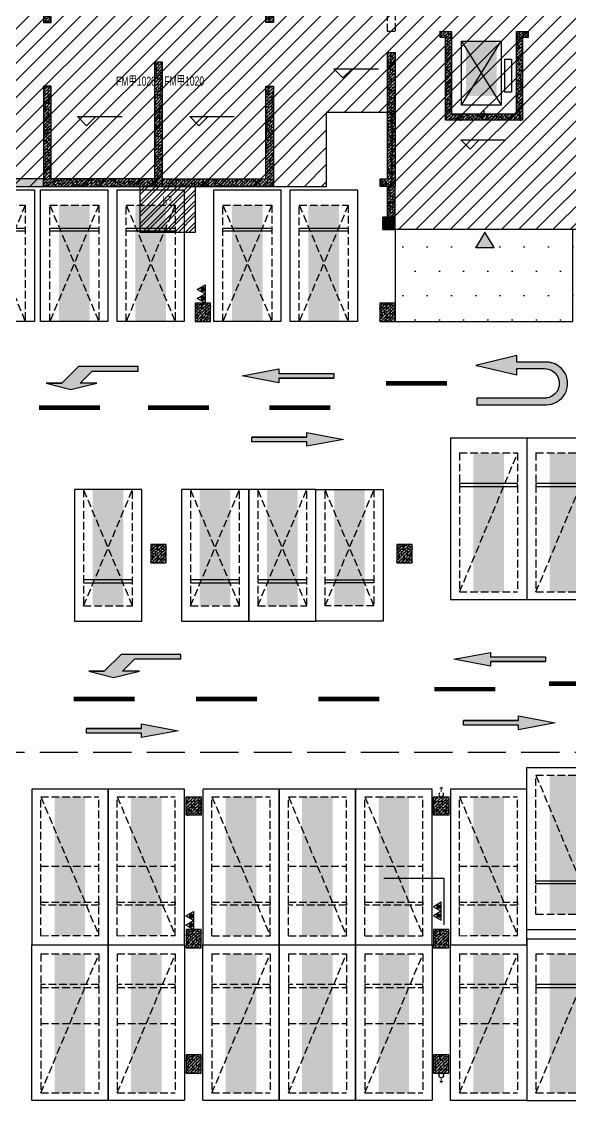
# Model space of a CAD drawing. Extents: x -1338203 to 1886333, y -783476 to 1038610.
# Drawn here: x 742782 to 760728, y 253879 to 289447 of the extents above; entities that cross this region are included whole.
import ezdxf
from ezdxf.enums import TextEntityAlignment as Align

# ---------------------------------------------------------------- set-up
doc = ezdxf.new("R2010")
doc.units = 0
doc.header["$LTSCALE"] = 1000
doc.header["$MEASUREMENT"] = 0
for name, pattern in [('$2$DASH', [0.35, 0.25, -0.1]), ('A-001-平面B2$0$__DASH', [0.35, 0.25, -0.1]), ('A-04-平面B1$0$DASH', [0.35, 0.25, -0.1]), ('DASH', [0.35, 0.25, -0.1])]:
    doc.linetypes.add(name, pattern=pattern)
for name, color, linetype in [('$0$DIM_SYMB', 3, 'Continuous'), ('0A-P-PKNG-LINE', 9, 'Continuous'), ('0P-EQUIP-CW', 7, 'Continuous'), ('0P-PIPE-RW', 122, 'Continuous'), ('1-给排水', 4, 'Continuous'), ('A-001-平面参照B1$0$0A-ELEV-PATT', 8, 'Continuous'), ('A-001-平面参照B1$0$AUDIT_D_220531184525-2', 40, 'Continuous'), ('A-001-车位参照B1$0$A-001-车位参照B1$0$0A-P-PKNG-CAR(A)', 43, 'Continuous'), ('A-001-车位参照B1$0$A-001-车位参照B1$0$0A-P-PKNG-CAR(B)', 21, 'Continuous'), ('A-04-平面B1$0$0A-A-SYMB-DOOR', 135, 'Continuous'), ('A-04-平面B1$0$0A-A-SYMB-ELEV', 150, 'Continuous'), ('A-04-平面B1$0$0A-B-D&W', 135, 'Continuous'), ('A-04-平面B1$0$0A-S-WALL', 255, 'Continuous'), ('A-125-交通核B1（A0410）$0$0A-E-EVTR', 2, 'Continuous'), ('A-125-交通核B1（A0410）$0$0A-O-HOLE', 52, 'Continuous'), ('A-FIRE', 7, 'Continuous'), ('p-a-core', 1, 'Continuous'), ('p-a-mini', 150, 'Continuous'), ('p-a-regular', 5, 'Continuous'), ('p-a-short', 190, 'Continuous'), ('S-04-墙柱B1_1$0$0S-CC-LINE', 52, 'Continuous'), ('S-04-墙柱B1_1$0$0S-CW-HATCH', 251, 'Continuous'), ('S-04-墙柱B1_1$0$0S-CW-HATCH-UP', 251, 'Continuous'), ('S-04-墙柱B1_1$0$0S-CW-LINE', 72, 'Continuous'), ('S001地下一墙柱$0$S001地下一墙柱$0$0S-CC-LINE', 52, 'Continuous'), ('S001地下一墙柱$0$S001地下一墙柱$0$0S-CW-HATCH', 251, 'Continuous'), ('S001地下一墙柱$0$S001地下一墙柱$0$0S-CW-HATCH-UP', 251, 'Continuous'), ('中心线', 42, 'Continuous'), ('停车位', 252, 'DASH'), ('地面指向箭头', 7, 'Continuous'), ('负一层消火栓$0$0P-DIM-FH', 3, 'Continuous'), ('负一层消火栓$0$0P-EQUIP-FH', 7, 'Continuous')]:
    doc.layers.add(name, color=color, linetype=linetype)
for name, color, linetype, plot in [('A-04-平面B1$0$AAD-A-MARK', 6, 'Continuous', False), ('A-125-交通核B1（A0410）$0$AAD-A-MARK', 6, 'Continuous', False), ('A0410-125-交通核文字编号B1_镜像Y轴$0$AAD-A-MARK', 6, 'Continuous', False), ('AAD-A-PROOF', 30, 'Continuous', False)]:
    doc.layers.add(name, color=color, linetype=linetype, plot=plot)
doc.styles.add('A-04-平面B1$0$AAD-TXT', font='aad-txt.shx', dxfattribs={"width": 0.7, "bigfont": 'aad-hztxt.shx'})
doc.styles.add('探索者', font='TSSDENG', dxfattribs={"width": 0.7, "bigfont": 'TSSDCHN'})
pattern_1 = [(45, (0, 0), (-53.033, 53.033), []), (50, (0, 0), (215.178, -18.8256), [22.5, -247.5]), (355, (0, 0), (-41.6254, 225.6576), [18, -198]), (100.4514, (17.93, -1.57), (173.5528, 206.8319), [19.122, -210.3426]), (46.1842, (0, 60), (320.1723, -49.6557), [33.75, -371.25]), (96.6356, (26.68, 55.86), (280.399, 292.2354), [28.683, -315.514]), (351.1842, (0, 60), (280.3986, 292.2356), [27, -297]), (21, (30, 45), (179.0721, -120.7857), [22.5, -247.5]), (326, (30, 45), (72.9946, 217.545), [18, -198]), (71.4514, (44.92, 34.93), (252.0668, 96.7591), [19.122, -210.3426]), (37.5, (0, 0), (3.64796, 99.86816), [0, -195.6, 0, -201, 0, -198.75]), (7.5, (0, 0), (78.92086, 118.3235), [0, -114.6, 0, -191.1, 0, -75.75]), (327.5, (-66.9, 0), (160.14673, -6.76646), [0, -75, 0, -234, 0, -310.5]), (317.5, (-96.9, 0), (174.95585, 30.0315), [0, -97.5, 0, -155.4, 0, -220.5])]
pattern_2 = [(45, (0, 0), (-168.38, 168.38), []), (45, (112.25, 0), (-168.38, 168.38), [])]

# ---------------------------------------------------------------- blocks, each defined once
blk = doc.blocks.new('A-001-平面参照B1')
at = {"layer": 'A-001-平面参照B1$0$0A-ELEV-PATT'}
h = blk.add_hatch(dxfattribs=at)
h.set_pattern_fill('DOTS', color=256, scale=500)
h.set_pattern_definition([(0, (-766365.4, -306889.1), (396.875, 793.75), [0, -793.75])])
h.paths.add_polyline_path([(-11369, -24240), (-11369, -27250), (-5549, -27250), (-5549, -24240)])
at = {"layer": 'A-001-平面参照B1$0$AUDIT_D_220531184525-2', "ltscale": 0.002}
blk.add_lwpolyline([(-11369, -24240), (-11369, -27250), (-5549, -27250), (-5549, -24240)], close=True, dxfattribs=at)
blk = doc.blocks.new('S-04-墙柱B1_1')
at = {"layer": 'S-04-墙柱B1_1$0$0S-CW-HATCH'}
h = blk.add_hatch(color=256, dxfattribs=at)
h.dxf.hatch_style = 1
h.paths.add_polyline_path([(6890, 3080), (7140, 3080), (7140, 3510), (8500, 3510), (8500, 3710), (6890, 3710)])
h = blk.add_hatch(color=256, dxfattribs=at)
h.dxf.hatch_style = 1
h.paths.add_polyline_path([(14410, 3080), (14160, 3080), (14160, 3510), (12800, 3510), (12800, 3710), (14410, 3710)])
h = blk.add_hatch(color=256, dxfattribs=at)
h.dxf.hatch_style = 1
h.paths.add_polyline_path([(22360, 2790), (22740, 2790), (22740, 2590), (22560, 2590), (22560, -110), (20040, -110), (20040, 2590), (19860, 2590), (19860, 2790), (20240, 2790), (20240, 90), (22360, 90)])
h = blk.add_hatch(color=256, dxfattribs=at)
h.dxf.hatch_style = 1
h.paths.add_polyline_path([(2910, -2290), (6890, -2290), (6890, -2040), (3160, -2040), (3160, 2100), (2910, 2100)])
h = blk.add_hatch(color=256, dxfattribs=at)
h.dxf.hatch_style = 1
h.paths.add_polyline_path([(10775, -2290), (10525, -2290), (10525, 1790), (10775, 1790)])
h = blk.add_hatch(color=256, dxfattribs=at)
h.dxf.hatch_style = 1
h.paths.add_polyline_path([(18390, -2290), (17900, -2290), (17900, -2040), (18140, -2040), (18140, 2100), (18390, 2100)])
h = blk.add_hatch(color=256, dxfattribs=at)
h.dxf.hatch_style = 1
h.paths.add_polyline_path([(6890, -2290), (10525, -2290), (10525, -2040), (7140, -2040), (7140, 1000), (6890, 1000)])
h = blk.add_hatch(color=256, dxfattribs=at)
h.dxf.hatch_style = 1
h.paths.add_polyline_path([(14410, -2290), (10775, -2290), (10775, -2040), (14160, -2040), (14160, 1000), (14410, 1000)])
h = blk.add_hatch(color=256, dxfattribs=at)
h.dxf.hatch_style = 1
h.paths.add_polyline_path([(18390, -2290), (18140, -2290), (18140, -3290), (18390, -3290)])
h = blk.add_hatch(color=256, dxfattribs=at)
h.dxf.hatch_style = 1
h.paths.add_polyline_path([(18390, -3290), (17990, -3290), (17990, -3690), (18390, -3690)])
at = {"layer": 'S-04-墙柱B1_1$0$0S-CW-HATCH-UP'}
h = blk.add_hatch(dxfattribs=at)
h.set_pattern_fill('钢筋混凝土', color=256, scale=30)
h.set_pattern_definition(pattern_1)
h.paths.add_polyline_path([(6890, 3080), (7140, 3080), (7140, 3510), (8500, 3510), (8500, 3710), (6890, 3710)])
h = blk.add_hatch(dxfattribs=at)
h.set_pattern_fill('钢筋混凝土', color=256, scale=30)
h.set_pattern_definition(pattern_1)
h.paths.add_polyline_path([(14410, 3080), (14160, 3080), (14160, 3510), (12800, 3510), (12800, 3710), (14410, 3710)])
h = blk.add_hatch(dxfattribs=at)
h.set_pattern_fill('钢筋混凝土', color=256, scale=30)
h.set_pattern_definition(pattern_1)
h.paths.add_polyline_path([(22360, 2790), (22740, 2790), (22740, 2590), (22560, 2590), (22560, -110), (20040, -110), (20040, 2590), (19860, 2590), (19860, 2790), (20240, 2790), (20240, 90), (22360, 90)])
h = blk.add_hatch(dxfattribs=at)
h.set_pattern_fill('钢筋混凝土', color=256, scale=30)
h.set_pattern_definition(pattern_1)
h.paths.add_polyline_path([(2910, -2290), (6890, -2290), (6890, -2040), (3160, -2040), (3160, 2100), (2910, 2100)])
h = blk.add_hatch(dxfattribs=at)
h.set_pattern_fill('钢筋混凝土', color=256, scale=30)
h.set_pattern_definition(pattern_1)
h.paths.add_polyline_path([(10775, -2290), (10525, -2290), (10525, 1790), (10775, 1790)])
h = blk.add_hatch(dxfattribs=at)
h.set_pattern_fill('钢筋混凝土', color=256, scale=30)
h.set_pattern_definition(pattern_1)
h.paths.add_polyline_path([(18390, -2290), (17900, -2290), (17900, -2040), (18140, -2040), (18140, 2100), (18390, 2100)])
h = blk.add_hatch(dxfattribs=at)
h.set_pattern_fill('钢筋混凝土', color=256, scale=30)
h.set_pattern_definition(pattern_1)
h.paths.add_polyline_path([(6890, -2290), (10525, -2290), (10525, -2040), (7140, -2040), (7140, 1000), (6890, 1000)])
h = blk.add_hatch(dxfattribs=at)
h.set_pattern_fill('钢筋混凝土', color=256, scale=30)
h.set_pattern_definition(pattern_1)
h.paths.add_polyline_path([(14410, -2290), (10775, -2290), (10775, -2040), (14160, -2040), (14160, 1000), (14410, 1000)])
h = blk.add_hatch(dxfattribs=at)
h.set_pattern_fill('钢筋混凝土', color=256, scale=30)
h.set_pattern_definition(pattern_1)
h.paths.add_polyline_path([(18390, -2290), (18140, -2290), (18140, -3290), (18390, -3290)])
h = blk.add_hatch(dxfattribs=at)
h.set_pattern_fill('钢筋混凝土', color=256, scale=30)
h.set_pattern_definition(pattern_1)
h.paths.add_polyline_path([(18390, -3290), (17990, -3290), (17990, -3690), (18390, -3690)])
at = {"layer": 'S-04-墙柱B1_1$0$0S-CC-LINE'}
blk.add_lwpolyline([(18390, -3290), (17990, -3290), (17990, -3690), (18390, -3690)], close=True, dxfattribs=at)
at = {"layer": 'S-04-墙柱B1_1$0$0S-CW-LINE'}
for points in [[(6890, 3080), (7140, 3080), (7140, 3510), (8500, 3510), (8500, 3710), (6890, 3710)], [(14410, 3080), (14160, 3080), (14160, 3510), (12800, 3510), (12800, 3710), (14410, 3710)], [(22360, 2790), (22740, 2790), (22740, 2590), (22560, 2590), (22560, -110), (20040, -110), (20040, 2590), (19860, 2590), (19860, 2790), (20240, 2790), (20240, 90), (22360, 90)], [(2910, -2290), (6890, -2290), (6890, -2040), (3160, -2040), (3160, 2100), (2910, 2100)], [(10775, -2290), (10525, -2290), (10525, 1790), (10775, 1790)], [(18390, -2290), (17900, -2290), (17900, -2040), (18140, -2040), (18140, 2100), (18390, 2100)], [(6890, -2290), (10525, -2290), (10525, -2040), (7140, -2040), (7140, 1000), (6890, 1000)], [(14410, -2290), (10775, -2290), (10775, -2040), (14160, -2040), (14160, 1000), (14410, 1000)], [(18390, -2290), (18140, -2290), (18140, -3290), (18390, -3290)]]:
    blk.add_lwpolyline(points, close=True, dxfattribs=at)
blk = doc.blocks.new('S001地下一墙柱')
at = {"layer": 'S001地下一墙柱$0$S001地下一墙柱$0$0S-CW-HATCH'}
h = blk.add_hatch(color=256, dxfattribs=at)
h.dxf.hatch_style = 1
h.paths.add_polyline_path([(-17406, -26650), (-17906, -26650), (-17906, -27250), (-17406, -27250)])
h = blk.add_hatch(color=256, dxfattribs=at)
h.dxf.hatch_style = 1
h.paths.add_polyline_path([(-17406, -26650), (-17906, -26650), (-17906, -27250), (-17406, -27250)])
h = blk.add_hatch(color=256, dxfattribs=at)
h.dxf.hatch_style = 1
h.paths.add_polyline_path([(-11369, -26650), (-11869, -26650), (-11869, -27250), (-11369, -27250)])
h = blk.add_hatch(color=256, dxfattribs=at)
h.dxf.hatch_style = 1
h.paths.add_polyline_path([(-11369, -26650), (-11869, -26650), (-11869, -27250), (-11369, -27250)])
h = blk.add_hatch(color=256, dxfattribs=at)
h.dxf.hatch_style = 1
h.paths.add_polyline_path([(-18859, -34550), (-19359, -34550), (-19359, -35150), (-18859, -35150)])
h = blk.add_hatch(color=256, dxfattribs=at)
h.dxf.hatch_style = 1
h.paths.add_polyline_path([(-18859, -34550), (-19359, -34550), (-19359, -35150), (-18859, -35150)])
h = blk.add_hatch(color=256, dxfattribs=at)
h.dxf.hatch_style = 1
h.paths.add_polyline_path([(-10809, -34550), (-11309, -34550), (-11309, -35150), (-10809, -35150)])
h = blk.add_hatch(color=256, dxfattribs=at)
h.dxf.hatch_style = 1
h.paths.add_polyline_path([(-10809, -34550), (-11309, -34550), (-11309, -35150), (-10809, -35150)])
h = blk.add_hatch(color=256, dxfattribs=at)
h.dxf.hatch_style = 1
h.paths.add_polyline_path([(-17709, -43411), (-18209, -43411), (-18209, -42811), (-17709, -42811)])
h = blk.add_hatch(color=256, dxfattribs=at)
h.dxf.hatch_style = 1
h.paths.add_polyline_path([(-9609, -43410), (-10109, -43410), (-10109, -42810), (-9609, -42810)])
h = blk.add_hatch(color=256, dxfattribs=at)
h.dxf.hatch_style = 1
h.paths.add_polyline_path([(-17709, -47159), (-18209, -47159), (-18209, -47759), (-17709, -47759)])
h = blk.add_hatch(color=256, dxfattribs=at)
h.dxf.hatch_style = 1
h.paths.add_polyline_path([(-9609, -47160), (-10109, -47160), (-10109, -47760), (-9609, -47760)])
h = blk.add_hatch(color=256, dxfattribs=at)
h.dxf.hatch_style = 1
h.paths.add_polyline_path([(-17709, -51260), (-18209, -51260), (-18209, -51860), (-17709, -51860)])
h = blk.add_hatch(color=256, dxfattribs=at)
h.dxf.hatch_style = 1
h.paths.add_polyline_path([(-9609, -51260), (-10109, -51260), (-10109, -51860), (-9609, -51860)])
at = {"layer": 'S001地下一墙柱$0$S001地下一墙柱$0$0S-CW-HATCH-UP'}
h = blk.add_hatch(dxfattribs=at)
h.set_pattern_fill('钢筋混凝土', color=256, scale=30)
h.set_pattern_definition([(45, (14904.25, -17698.27), (-53.03301, 53.03301), []), (50, (14904.25, -17698.27), (215.1781, -18.8256), [22.5, -247.5]), (355, (14904.25, -17698.27), (-41.6254, 225.6576), [18, -198]), (100.4514, (14922.18, -17699.84), (173.5528, 206.8319), [19.122, -210.3426]), (46.1842, (14904.25, -17638.27), (320.1723, -49.6557), [33.75, -371.25]), (96.6356, (14930.93, -17642.4), (280.3988, 292.2354), [28.683, -315.514]), (351.1842, (14904.25, -17638.27), (280.3986, 292.2356), [27, -297]), (21, (14934.25, -17653.27), (179.0721, -120.7857), [22.5, -247.5]), (326, (14934.25, -17653.27), (72.9946, 217.545), [18, -198]), (71.4514, (14949.17, -17663.34), (252.0668, 96.7591), [19.122, -210.3426]), (37.5, (14904.25, -17698.27), (3.64796, 99.86816), [0, -195.6, 0, -201, 0, -198.75]), (7.5, (14904.25, -17698.27), (78.92086, 118.3235), [0, -114.6, 0, -191.1, 0, -75.75]), (327.5, (14837.35, -17698.27), (160.14673, -6.76646), [0, -75, 0, -234, 0, -310.5]), (317.5, (14807.35, -17698.27), (174.95585, 30.0315), [0, -97.5, 0, -155.4, 0, -220.5])])
h.paths.add_polyline_path([(-17406, -26650), (-17906, -26650), (-17906, -27250), (-17406, -27250)])
h = blk.add_hatch(dxfattribs=at)
h.set_pattern_fill('钢筋混凝土', color=256, scale=30)
h.set_pattern_definition([(45, (14904.25, -17698.27), (-53.03301, 53.03301), []), (50, (14904.25, -17698.27), (215.1781, -18.8256), [22.5, -247.5]), (355, (14904.25, -17698.27), (-41.6254, 225.6576), [18, -198]), (100.4514, (14922.18, -17699.84), (173.5528, 206.8319), [19.122, -210.3426]), (46.1842, (14904.25, -17638.27), (320.1723, -49.6557), [33.75, -371.25]), (96.6356, (14930.93, -17642.4), (280.3988, 292.2354), [28.683, -315.514]), (351.1842, (14904.25, -17638.27), (280.3986, 292.2356), [27, -297]), (21, (14934.25, -17653.27), (179.0721, -120.7857), [22.5, -247.5]), (326, (14934.25, -17653.27), (72.9946, 217.545), [18, -198]), (71.4514, (14949.17, -17663.34), (252.0668, 96.7591), [19.122, -210.3426]), (37.5, (14904.25, -17698.27), (3.64796, 99.86816), [0, -195.6, 0, -201, 0, -198.75]), (7.5, (14904.25, -17698.27), (78.92086, 118.3235), [0, -114.6, 0, -191.1, 0, -75.75]), (327.5, (14837.35, -17698.27), (160.14673, -6.76646), [0, -75, 0, -234, 0, -310.5]), (317.5, (14807.35, -17698.27), (174.95585, 30.0315), [0, -97.5, 0, -155.4, 0, -220.5])])
h.paths.add_polyline_path([(-17406, -26650), (-17906, -26650), (-17906, -27250), (-17406, -27250)])
h = blk.add_hatch(dxfattribs=at)
h.set_pattern_fill('钢筋混凝土', color=256, scale=30)
h.set_pattern_definition([(45, (20941.965, -17698.27), (-53.03301, 53.03301), []), (50, (20941.96, -17698.27), (215.1781, -18.8256), [22.5, -247.5]), (355, (20941.96, -17698.27), (-41.6254, 225.6576), [18, -198]), (100.4514, (20959.9, -17699.84), (173.5528, 206.8319), [19.122, -210.3426]), (46.1842, (20941.96, -17638.27), (320.1723, -49.6557), [33.75, -371.25]), (96.6356, (20968.65, -17642.4), (280.3988, 292.2354), [28.683, -315.514]), (351.1842, (20941.96, -17638.27), (280.3986, 292.2356), [27, -297]), (21, (20971.96, -17653.27), (179.0721, -120.7857), [22.5, -247.5]), (326, (20971.96, -17653.27), (72.9946, 217.545), [18, -198]), (71.4514, (20986.89, -17663.34), (252.0668, 96.7591), [19.122, -210.3426]), (37.5, (20941.965, -17698.27), (3.64796, 99.86816), [0, -195.6, 0, -201, 0, -198.75]), (7.5, (20941.96, -17698.27), (78.92086, 118.3235), [0, -114.6, 0, -191.1, 0, -75.75]), (327.5, (20875.065, -17698.27), (160.14673, -6.76646), [0, -75, 0, -234, 0, -310.5]), (317.5, (20845.06, -17698.27), (174.95585, 30.0315), [0, -97.5, 0, -155.4, 0, -220.5])])
h.paths.add_polyline_path([(-11369, -26650), (-11869, -26650), (-11869, -27250), (-11369, -27250)])
h = blk.add_hatch(dxfattribs=at)
h.set_pattern_fill('钢筋混凝土', color=256, scale=30)
h.set_pattern_definition([(45, (20941.965, -17698.27), (-53.03301, 53.03301), []), (50, (20941.96, -17698.27), (215.1781, -18.8256), [22.5, -247.5]), (355, (20941.96, -17698.27), (-41.6254, 225.6576), [18, -198]), (100.4514, (20959.9, -17699.84), (173.5528, 206.8319), [19.122, -210.3426]), (46.1842, (20941.96, -17638.27), (320.1723, -49.6557), [33.75, -371.25]), (96.6356, (20968.65, -17642.4), (280.3988, 292.2354), [28.683, -315.514]), (351.1842, (20941.96, -17638.27), (280.3986, 292.2356), [27, -297]), (21, (20971.96, -17653.27), (179.0721, -120.7857), [22.5, -247.5]), (326, (20971.96, -17653.27), (72.9946, 217.545), [18, -198]), (71.4514, (20986.89, -17663.34), (252.0668, 96.7591), [19.122, -210.3426]), (37.5, (20941.965, -17698.27), (3.64796, 99.86816), [0, -195.6, 0, -201, 0, -198.75]), (7.5, (20941.96, -17698.27), (78.92086, 118.3235), [0, -114.6, 0, -191.1, 0, -75.75]), (327.5, (20875.065, -17698.27), (160.14673, -6.76646), [0, -75, 0, -234, 0, -310.5]), (317.5, (20845.06, -17698.27), (174.95585, 30.0315), [0, -97.5, 0, -155.4, 0, -220.5])])
h.paths.add_polyline_path([(-11369, -26650), (-11869, -26650), (-11869, -27250), (-11369, -27250)])
h = blk.add_hatch(dxfattribs=at)
h.set_pattern_fill('钢筋混凝土', color=256, scale=30)
h.set_pattern_definition([(45, (13451.965, -25598.27), (-53.03301, 53.03301), []), (50, (13451.96, -25598.27), (215.1781, -18.8256), [22.5, -247.5]), (355, (13451.96, -25598.27), (-41.6254, 225.6576), [18, -198]), (100.4514, (13469.9, -25599.84), (173.5528, 206.8319), [19.122, -210.3426]), (46.1842, (13451.96, -25538.27), (320.1723, -49.6557), [33.75, -371.25]), (96.6356, (13478.65, -25542.4), (280.3988, 292.2354), [28.683, -315.514]), (351.1842, (13451.96, -25538.27), (280.3986, 292.2356), [27, -297]), (21, (13481.96, -25553.27), (179.0721, -120.7857), [22.5, -247.5]), (326, (13481.96, -25553.27), (72.9946, 217.545), [18, -198]), (71.4514, (13496.89, -25563.34), (252.0668, 96.7591), [19.122, -210.3426]), (37.5, (13451.965, -25598.27), (3.64796, 99.86816), [0, -195.6, 0, -201, 0, -198.75]), (7.5, (13451.96, -25598.27), (78.92086, 118.3235), [0, -114.6, 0, -191.1, 0, -75.75]), (327.5, (13385.065, -25598.27), (160.14673, -6.76646), [0, -75, 0, -234, 0, -310.5]), (317.5, (13355.06, -25598.27), (174.95585, 30.0315), [0, -97.5, 0, -155.4, 0, -220.5])])
h.paths.add_polyline_path([(-18859, -34550), (-19359, -34550), (-19359, -35150), (-18859, -35150)])
h = blk.add_hatch(dxfattribs=at)
h.set_pattern_fill('钢筋混凝土', color=256, scale=30)
h.set_pattern_definition([(45, (13451.965, -25598.27), (-53.03301, 53.03301), []), (50, (13451.96, -25598.27), (215.1781, -18.8256), [22.5, -247.5]), (355, (13451.96, -25598.27), (-41.6254, 225.6576), [18, -198]), (100.4514, (13469.9, -25599.84), (173.5528, 206.8319), [19.122, -210.3426]), (46.1842, (13451.96, -25538.27), (320.1723, -49.6557), [33.75, -371.25]), (96.6356, (13478.65, -25542.4), (280.3988, 292.2354), [28.683, -315.514]), (351.1842, (13451.96, -25538.27), (280.3986, 292.2356), [27, -297]), (21, (13481.96, -25553.27), (179.0721, -120.7857), [22.5, -247.5]), (326, (13481.96, -25553.27), (72.9946, 217.545), [18, -198]), (71.4514, (13496.89, -25563.34), (252.0668, 96.7591), [19.122, -210.3426]), (37.5, (13451.965, -25598.27), (3.64796, 99.86816), [0, -195.6, 0, -201, 0, -198.75]), (7.5, (13451.96, -25598.27), (78.92086, 118.3235), [0, -114.6, 0, -191.1, 0, -75.75]), (327.5, (13385.065, -25598.27), (160.14673, -6.76646), [0, -75, 0, -234, 0, -310.5]), (317.5, (13355.06, -25598.27), (174.95585, 30.0315), [0, -97.5, 0, -155.4, 0, -220.5])])
h.paths.add_polyline_path([(-18859, -34550), (-19359, -34550), (-19359, -35150), (-18859, -35150)])
h = blk.add_hatch(dxfattribs=at)
h.set_pattern_fill('钢筋混凝土', color=256, scale=30)
h.set_pattern_definition([(45, (21501.965, -25598.27), (-53.03301, 53.03301), []), (50, (21501.96, -25598.27), (215.1781, -18.8256), [22.5, -247.5]), (355, (21501.96, -25598.27), (-41.6254, 225.6576), [18, -198]), (100.4514, (21519.9, -25599.84), (173.5528, 206.8319), [19.122, -210.3426]), (46.1842, (21501.96, -25538.27), (320.1723, -49.6557), [33.75, -371.25]), (96.6356, (21528.65, -25542.4), (280.3988, 292.2354), [28.683, -315.514]), (351.1842, (21501.96, -25538.27), (280.3986, 292.2356), [27, -297]), (21, (21531.96, -25553.27), (179.0721, -120.7857), [22.5, -247.5]), (326, (21531.96, -25553.27), (72.9946, 217.545), [18, -198]), (71.4514, (21546.89, -25563.34), (252.0668, 96.7591), [19.122, -210.3426]), (37.5, (21501.965, -25598.27), (3.64796, 99.86816), [0, -195.6, 0, -201, 0, -198.75]), (7.5, (21501.96, -25598.27), (78.92086, 118.3235), [0, -114.6, 0, -191.1, 0, -75.75]), (327.5, (21435.065, -25598.27), (160.14673, -6.76646), [0, -75, 0, -234, 0, -310.5]), (317.5, (21405.06, -25598.27), (174.95585, 30.0315), [0, -97.5, 0, -155.4, 0, -220.5])])
h.paths.add_polyline_path([(-10809, -34550), (-11309, -34550), (-11309, -35150), (-10809, -35150)])
h = blk.add_hatch(dxfattribs=at)
h.set_pattern_fill('钢筋混凝土', color=256, scale=30)
h.set_pattern_definition([(45, (21501.965, -25598.27), (-53.03301, 53.03301), []), (50, (21501.96, -25598.27), (215.1781, -18.8256), [22.5, -247.5]), (355, (21501.96, -25598.27), (-41.6254, 225.6576), [18, -198]), (100.4514, (21519.9, -25599.84), (173.5528, 206.8319), [19.122, -210.3426]), (46.1842, (21501.96, -25538.27), (320.1723, -49.6557), [33.75, -371.25]), (96.6356, (21528.65, -25542.4), (280.3988, 292.2354), [28.683, -315.514]), (351.1842, (21501.96, -25538.27), (280.3986, 292.2356), [27, -297]), (21, (21531.96, -25553.27), (179.0721, -120.7857), [22.5, -247.5]), (326, (21531.96, -25553.27), (72.9946, 217.545), [18, -198]), (71.4514, (21546.89, -25563.34), (252.0668, 96.7591), [19.122, -210.3426]), (37.5, (21501.965, -25598.27), (3.64796, 99.86816), [0, -195.6, 0, -201, 0, -198.75]), (7.5, (21501.96, -25598.27), (78.92086, 118.3235), [0, -114.6, 0, -191.1, 0, -75.75]), (327.5, (21435.065, -25598.27), (160.14673, -6.76646), [0, -75, 0, -234, 0, -310.5]), (317.5, (21405.06, -25598.27), (174.95585, 30.0315), [0, -97.5, 0, -155.4, 0, -220.5])])
h.paths.add_polyline_path([(-10809, -34550), (-11309, -34550), (-11309, -35150), (-10809, -35150)])
h = blk.add_hatch(dxfattribs=at)
h.set_pattern_fill('钢筋混凝土', color=256, scale=30)
h.set_pattern_definition([(45, (14601.965, -43357.734), (-53.03301, 53.03301), []), (50, (14601.97, -43357.73), (215.1781, -18.8256), [22.5, -247.5]), (355, (14601.97, -43357.73), (-41.6254, 225.6576), [18, -198]), (100.4514, (14619.9, -43359.3), (173.5528, 206.8319), [19.122, -210.3426]), (46.1842, (14601.97, -43297.73), (320.1723, -49.6557), [33.75, -371.25]), (96.6356, (14628.65, -43301.87), (280.3988, 292.2354), [28.683, -315.514]), (351.1842, (14601.97, -43297.73), (280.3986, 292.2356), [27, -297]), (21, (14631.97, -43312.73), (179.0721, -120.7857), [22.5, -247.5]), (326, (14631.97, -43312.73), (72.9946, 217.545), [18, -198]), (71.4514, (14646.89, -43322.8), (252.0668, 96.7591), [19.122, -210.3426]), (37.5, (14601.965, -43357.734), (3.64796, 99.86816), [0, -195.6, 0, -201, 0, -198.75]), (7.5, (14601.97, -43357.73), (78.92086, 118.3235), [0, -114.6, 0, -191.1, 0, -75.75]), (327.5, (14535.065, -43357.734), (160.14673, -6.76646), [0, -75, 0, -234, 0, -310.5]), (317.5, (14505.07, -43357.73), (174.95585, 30.0315), [0, -97.5, 0, -155.4, 0, -220.5])])
h.paths.add_polyline_path([(-17709, -43411), (-18209, -43411), (-18209, -42811), (-17709, -42811)])
h = blk.add_hatch(dxfattribs=at)
h.set_pattern_fill('钢筋混凝土', color=256, scale=30)
h.set_pattern_definition([(45, (22701.965, -43358.27), (-53.03301, 53.03301), []), (50, (22701.97, -43358.27), (215.1781, -18.8256), [22.5, -247.5]), (355, (22701.97, -43358.27), (-41.6254, 225.6576), [18, -198]), (100.4514, (22719.9, -43359.84), (173.5528, 206.8319), [19.122, -210.3426]), (46.1842, (22701.97, -43298.27), (320.1723, -49.6557), [33.75, -371.25]), (96.6356, (22728.65, -43302.4), (280.3988, 292.2354), [28.683, -315.514]), (351.1842, (22701.97, -43298.27), (280.3986, 292.2356), [27, -297]), (21, (22731.97, -43313.27), (179.0721, -120.7857), [22.5, -247.5]), (326, (22731.97, -43313.27), (72.9946, 217.545), [18, -198]), (71.4514, (22746.89, -43323.34), (252.0668, 96.7591), [19.122, -210.3426]), (37.5, (22701.965, -43358.27), (3.64796, 99.86816), [0, -195.6, 0, -201, 0, -198.75]), (7.5, (22701.97, -43358.27), (78.92086, 118.3235), [0, -114.6, 0, -191.1, 0, -75.75]), (327.5, (22635.065, -43358.27), (160.14673, -6.76646), [0, -75, 0, -234, 0, -310.5]), (317.5, (22605.07, -43358.27), (174.95585, 30.0315), [0, -97.5, 0, -155.4, 0, -220.5])])
h.paths.add_polyline_path([(-9609, -43410), (-10109, -43410), (-10109, -42810), (-9609, -42810)])
h = blk.add_hatch(dxfattribs=at)
h.set_pattern_fill('钢筋混凝土', color=256, scale=30)
h.set_pattern_definition([(45, (14601.965, -38207.734), (-53.03301, 53.03301), []), (50, (14601.97, -38207.73), (215.1781, -18.8256), [22.5, -247.5]), (355, (14601.97, -38207.73), (-41.6254, 225.6576), [18, -198]), (100.4514, (14619.9, -38209.3), (173.5528, 206.8319), [19.122, -210.3426]), (46.1842, (14601.97, -38147.73), (320.1723, -49.6557), [33.75, -371.25]), (96.6356, (14628.65, -38151.87), (280.3988, 292.2354), [28.683, -315.514]), (351.1842, (14601.97, -38147.73), (280.3986, 292.2356), [27, -297]), (21, (14631.97, -38162.73), (179.0721, -120.7857), [22.5, -247.5]), (326, (14631.97, -38162.73), (72.9946, 217.545), [18, -198]), (71.4514, (14646.89, -38172.8), (252.0668, 96.7591), [19.122, -210.3426]), (37.5, (14601.965, -38207.734), (3.64796, 99.86816), [0, -195.6, 0, -201, 0, -198.75]), (7.5, (14601.97, -38207.73), (78.92086, 118.3235), [0, -114.6, 0, -191.1, 0, -75.75]), (327.5, (14535.065, -38207.734), (160.14673, -6.76646), [0, -75, 0, -234, 0, -310.5]), (317.5, (14505.07, -38207.73), (174.95585, 30.0315), [0, -97.5, 0, -155.4, 0, -220.5])])
h.paths.add_polyline_path([(-17709, -47159), (-18209, -47159), (-18209, -47759), (-17709, -47759)])
h = blk.add_hatch(dxfattribs=at)
h.set_pattern_fill('钢筋混凝土', color=256, scale=30)
h.set_pattern_definition([(45, (22701.965, -38208.27), (-53.03301, 53.03301), []), (50, (22701.97, -38208.27), (215.1781, -18.8256), [22.5, -247.5]), (355, (22701.97, -38208.27), (-41.6254, 225.6576), [18, -198]), (100.4514, (22719.9, -38209.84), (173.5528, 206.8319), [19.122, -210.3426]), (46.1842, (22701.97, -38148.27), (320.1723, -49.6557), [33.75, -371.25]), (96.6356, (22728.65, -38152.4), (280.3988, 292.2354), [28.683, -315.514]), (351.1842, (22701.97, -38148.27), (280.3986, 292.2356), [27, -297]), (21, (22731.97, -38163.27), (179.0721, -120.7857), [22.5, -247.5]), (326, (22731.97, -38163.27), (72.9946, 217.545), [18, -198]), (71.4514, (22746.89, -38173.34), (252.0668, 96.7591), [19.122, -210.3426]), (37.5, (22701.965, -38208.27), (3.64796, 99.86816), [0, -195.6, 0, -201, 0, -198.75]), (7.5, (22701.97, -38208.27), (78.92086, 118.3235), [0, -114.6, 0, -191.1, 0, -75.75]), (327.5, (22635.065, -38208.27), (160.14673, -6.76646), [0, -75, 0, -234, 0, -310.5]), (317.5, (22605.07, -38208.27), (174.95585, 30.0315), [0, -97.5, 0, -155.4, 0, -220.5])])
h.paths.add_polyline_path([(-9609, -47160), (-10109, -47160), (-10109, -47760), (-9609, -47760)])
h = blk.add_hatch(dxfattribs=at)
h.set_pattern_fill('钢筋混凝土', color=256, scale=30)
h.set_pattern_definition([(45, (14601.996, -42307.87), (-53.03301, 53.03301), []), (50, (14602, -42307.87), (215.1781, -18.8256), [22.5, -247.5]), (355, (14602, -42307.87), (-41.6254, 225.6576), [18, -198]), (100.4514, (14619.93, -42309.44), (173.5528, 206.8319), [19.122, -210.3426]), (46.1842, (14602, -42247.87), (320.1723, -49.6557), [33.75, -371.25]), (96.6356, (14628.68, -42252), (280.3988, 292.2354), [28.683, -315.514]), (351.1842, (14602, -42247.87), (280.3986, 292.2356), [27, -297]), (21, (14632, -42262.87), (179.0721, -120.7857), [22.5, -247.5]), (326, (14632, -42262.87), (72.9946, 217.545), [18, -198]), (71.4514, (14646.92, -42272.93), (252.0668, 96.7591), [19.122, -210.3426]), (37.5, (14601.996, -42307.87), (3.64796, 99.86816), [0, -195.6, 0, -201, 0, -198.75]), (7.5, (14602, -42307.87), (78.92086, 118.3235), [0, -114.6, 0, -191.1, 0, -75.75]), (327.5, (14535.096, -42307.87), (160.14673, -6.76646), [0, -75, 0, -234, 0, -310.5]), (317.5, (14505.1, -42307.87), (174.95585, 30.0315), [0, -97.5, 0, -155.4, 0, -220.5])])
h.paths.add_polyline_path([(-17709, -51260), (-18209, -51260), (-18209, -51860), (-17709, -51860)])
h = blk.add_hatch(dxfattribs=at)
h.set_pattern_fill('钢筋混凝土', color=256, scale=30)
h.set_pattern_definition([(45, (22701.996, -42308.406), (-53.03301, 53.03301), []), (50, (22702, -42308.4), (215.1781, -18.8256), [22.5, -247.5]), (355, (22702, -42308.4), (-41.6254, 225.6576), [18, -198]), (100.4514, (22719.93, -42309.97), (173.5528, 206.8319), [19.122, -210.3426]), (46.1842, (22702, -42248.4), (320.1723, -49.6557), [33.75, -371.25]), (96.6356, (22728.68, -42252.54), (280.3988, 292.2354), [28.683, -315.514]), (351.1842, (22702, -42248.4), (280.3986, 292.2356), [27, -297]), (21, (22732, -42263.4), (179.0721, -120.7857), [22.5, -247.5]), (326, (22732, -42263.4), (72.9946, 217.545), [18, -198]), (71.4514, (22746.92, -42273.47), (252.0668, 96.7591), [19.122, -210.3426]), (37.5, (22701.996, -42308.406), (3.64796, 99.86816), [0, -195.6, 0, -201, 0, -198.75]), (7.5, (22702, -42308.41), (78.92086, 118.3235), [0, -114.6, 0, -191.1, 0, -75.75]), (327.5, (22635.096, -42308.41), (160.14673, -6.76646), [0, -75, 0, -234, 0, -310.5]), (317.5, (22605.1, -42308.4), (174.95585, 30.0315), [0, -97.5, 0, -155.4, 0, -220.5])])
h.paths.add_polyline_path([(-9609, -51260), (-10109, -51260), (-10109, -51860), (-9609, -51860)])
at = {"layer": 'S001地下一墙柱$0$S001地下一墙柱$0$0S-CC-LINE'}
for points in [[(-17406, -26650), (-17906, -26650), (-17906, -27250), (-17406, -27250)], [(-17406, -26650), (-17906, -26650), (-17906, -27250), (-17406, -27250)], [(-11369, -26650), (-11869, -26650), (-11869, -27250), (-11369, -27250)], [(-11369, -26650), (-11869, -26650), (-11869, -27250), (-11369, -27250)], [(-18859, -34550), (-19359, -34550), (-19359, -35150), (-18859, -35150)], [(-18859, -34550), (-19359, -34550), (-19359, -35150), (-18859, -35150)], [(-10809, -34550), (-11309, -34550), (-11309, -35150), (-10809, -35150)], [(-10809, -34550), (-11309, -34550), (-11309, -35150), (-10809, -35150)], [(-17709, -43411), (-18209, -43411), (-18209, -42811), (-17709, -42811)], [(-9609, -43410), (-10109, -43410), (-10109, -42810), (-9609, -42810)], [(-17709, -47159), (-18209, -47159), (-18209, -47759), (-17709, -47759)], [(-9609, -47160), (-10109, -47160), (-10109, -47760), (-9609, -47760)], [(-17709, -51260), (-18209, -51260), (-18209, -51860), (-17709, -51860)], [(-9609, -51260), (-10109, -51260), (-10109, -51860), (-9609, -51860)]]:
    blk.add_lwpolyline(points, close=True, dxfattribs=at)
at = {"ltscale": 0.002}
blk.add_blockref('S-04-墙柱B1_1', (-29759, -20550), dxfattribs=at)
blk = doc.blocks.new('负一层消火栓$0$$TwtSys$00000546')
h = blk.add_hatch()
h.set_pattern_fill('ANSI31', color=256, scale=200, style=0)
h.set_pattern_definition([(45, (-38543.802, -6670.83), (-17.67767, 17.67767), [])])
h.paths.add_polyline_path([(-65, 174), (65, 174), (65, 44), (-65, 44)])
for points in [[(0, 344), (-198, 0), (198, 0)], [(-65, 174), (65, 174), (65, 44), (-65, 44)]]:
    blk.add_lwpolyline(points, close=True)
blk = doc.blocks.new('负一层消火栓')
at = {"layer": '负一层消火栓$0$0P-DIM-FH'}
for p, q in [((-9759, -45489), (-11733, -45489)), ((-9759, -47010, 0), (-9759, -45489))]:
    blk.add_line(p, q, dxfattribs=at)
at = {"layer": '负一层消火栓$0$0P-EQUIP-FH', "rotation": 90}
for p, xscale, yscale, zscale in [((-17587, -26204), -0.7500000000000013, 0.7500000000000013, 0.75), ((-17587, -26501), -0.7500000000000013, 0.7500000000000013, 0.75), ((-17959, -46713), -0.7500000000000013, 0.7500000000000013, 0.75), ((-9859, -46411, 0), 0.7500000000000011, 0.7500000000000011, 0.7500000000000011), ((-9859, -46709, 0), 0.7500000000000011, 0.7500000000000011, 0.7500000000000011), ((-17959, -47011), -0.7500000000000013, 0.7500000000000013, 0.75)]:
    blk.add_blockref('负一层消火栓$0$$TwtSys$00000546', p, dxfattribs=dict(at, xscale=xscale, yscale=yscale, zscale=zscale))
blk = doc.blocks.new('剖面位置')
at = {"layer": '$0$DIM_SYMB', "linetype": '$2$DASH', "ltscale": 5}
blk.add_lwpolyline([(13257, -41366), (-263305, -41366)], dxfattribs=at)
blk.add_lwpolyline([(13257, -41366), (-263305, -41366)], dxfattribs=at)
blk = doc.blocks.new('$TwtSys$00000320')
at = {"const_width": 20}
for points in [[(0, 0), (0, -121)], [(-37, -83), (37, -83)]]:
    blk.add_lwpolyline(points, dxfattribs=at)
blk = doc.blocks.new('A$Cee0fc4ce')
at = {"layer": '0P-PIPE-RW', "linetype": 'Continuous'}
blk.add_circle((-9859, -51935), 75, dxfattribs=at)
blk.add_arc((-9859, -42735), 75, 135, 45, dxfattribs=at)
at = {"layer": '0P-EQUIP-CW', "xscale": 1.5, "zscale": 1.5, "rotation": 180}
for p, yscale in [((-9859, -42660), 1.5), ((-9859, -52010), -1.5)]:
    blk.add_blockref('$TwtSys$00000320', p, dxfattribs=dict(at, yscale=yscale))
blk = doc.blocks.new('左转或右转')
at = {"layer": '地面指向箭头'}
blk.add_hatch(color=251, dxfattribs=at).paths.add_polyline_path([(3221046, 2451667), (3221247, 2450864), (3221247, 2451366), (3221799, 2451918), (3221799, 2453874), (3221648, 2453874), (3221648, 2452369), (3221247, 2451968), (3221247, 2452519)])
at = {"layer": '地面指向箭头', "color": 251}
blk.add_lwpolyline([(3221247, 2450864), (3221046, 2451667), (3221247, 2452519), (3221247, 2451968), (3221648, 2452369), (3221648, 2453874), (3221799, 2453874), (3221799, 2451918), (3221247, 2451366), (3221247, 2450864), (3221247, 2451366)], dxfattribs=at)
blk = doc.blocks.new('JTDT')
at = {"layer": 'A-FIRE'}
h = blk.add_hatch(color=251, dxfattribs=at)
h.dxf.hatch_style = 1
h.paths.add_polyline_path([(189165, 82916), (189162, 82988), (189159, 82988), (189147, 83060), (189144, 83075), (189126, 83123), (189114, 83162), (189105, 83180), (189081, 83230), (189072, 83245), (189057, 83269), (189036, 83299), (189024, 83317), (189021, 83320), (189021, 83323), (188961, 83389), (188893, 83449), (188818, 83500), (188734, 83542), (188650, 83571), (188561, 83586), (188468, 83592), (188378, 83586), (188288, 83571), (188202, 83542), (188118, 83500), (188043, 83449), (187974, 83389), (187915, 83323), (187915, 83320), (187912, 83317), (187900, 83299), (187882, 83269), (187864, 83245), (187858, 83230), (187831, 83180), (187822, 83162), (187810, 83123), (187795, 83075), (187789, 83060), (187777, 82988), (187771, 82916), (187771, 82895), (187771, 82839), (187771, 81938), (187559, 81938), (187559, 81935), (187867, 80625), (187876, 80592), (187882, 80625), (188190, 81935), (187983, 81935), (187983, 81938), (187983, 82839), (187986, 82895), (187989, 82916), (188007, 82988), (188037, 83060), (188046, 83075), (188076, 83123), (188109, 83162), (188124, 83180), (188184, 83230), (188205, 83245), (188247, 83269), (188318, 83299), (188390, 83317), (188441, 83320), (188468, 83323), (188492, 83320), (188543, 83317), (188615, 83299), (188686, 83269), (188728, 83245), (188749, 83230), (188809, 83180), (188824, 83162), (188857, 83123), (188887, 83075), (188896, 83060), (188926, 82988), (188944, 82916), (188947, 82895), (188949, 82839), (188949, 80625), (189168, 80625), (189168, 82839), (189168, 82895)])
at = {"layer": '地面指向箭头', "color": 251, "linetype": 'Continuous'}
blk.add_lwpolyline([(189165, 82916), (189162, 82988), (189159, 82988), (189147, 83060), (189144, 83075), (189126, 83123), (189114, 83162), (189105, 83180), (189081, 83230), (189072, 83245), (189057, 83269), (189036, 83299), (189024, 83317), (189021, 83320), (189021, 83323), (188961, 83389), (188893, 83449), (188818, 83500), (188734, 83542), (188650, 83571), (188561, 83586), (188468, 83592), (188378, 83586), (188288, 83571), (188202, 83542), (188118, 83500), (188043, 83449), (187974, 83389), (187915, 83323), (187915, 83320), (187912, 83317), (187900, 83299), (187882, 83269), (187864, 83245), (187858, 83230), (187831, 83180), (187822, 83162), (187810, 83123), (187795, 83075), (187789, 83060), (187777, 82988), (187771, 82916), (187771, 82895), (187771, 82839), (187771, 81938), (187559, 81938), (187559, 81935), (187867, 80625), (187876, 80592), (187882, 80625), (188190, 81935), (187983, 81935), (187983, 81938), (187983, 82839), (187986, 82895), (187989, 82916), (188007, 82988), (188037, 83060), (188046, 83075), (188076, 83123), (188109, 83162), (188124, 83180), (188184, 83230), (188205, 83245), (188247, 83269), (188318, 83299), (188390, 83317), (188441, 83320), (188468, 83323), (188492, 83320), (188543, 83317), (188615, 83299), (188686, 83269), (188728, 83245), (188749, 83230), (188809, 83180), (188824, 83162), (188857, 83123), (188887, 83075), (188896, 83060), (188926, 82988), (188944, 82916), (188947, 82895), (188949, 82839), (188949, 80625), (189168, 80625), (189168, 82839), (189168, 82895), (189165, 82916)], dxfattribs=at)
blk = doc.blocks.new('直行')
at = {"layer": '地面指向箭头'}
blk.add_hatch(color=251, dxfattribs=at).paths.add_polyline_path([(-29241, 4059962), (-29466, 4058762), (-29316, 4058762), (-29316, 4056961), (-29166, 4056961), (-29166, 4058762), (-29016, 4058762)])
at = {"layer": '地面指向箭头', "color": 251}
blk.add_lwpolyline([(-29316, 4058762), (-29316, 4056961), (-29316, 4058762), (-29316, 4058762), (-29466, 4058762), (-29241, 4059962), (-29016, 4058762), (-29166, 4058762), (-29166, 4056961), (-29316, 4056961), (-29316, 4056961)], dxfattribs=at)
blk = doc.blocks.new('A$C9cb663f1')
at = {"layer": '中心线', "color": 251, "const_width": 150}
for points in [[(342053, -84155), (344053, -84155)], [(330698, -84947), (332698, -84947)], [(334262, -84947), (336262, -84947)], [(338234, -84947), (340234, -84947)], [(343634, -94164), (345634, -94164)], [(347388, -93983), (349388, -93983)], [(331835, -94482), (333835, -94482)], [(335835, -94482), (337835, -94482)], [(339835, -94482), (341835, -94482)]]:
    blk.add_lwpolyline(points, dxfattribs=at)
at = {"layer": '地面指向箭头', "color": 251}
for name, p, rotation in [('JTDT', (264401, 104313), 270), ('直行', (4397309, -54665), 90), ('直行', (-3719297, -115229), 270), ('直行', (4404230, -63942), 90), ('直行', (-3724705, -124764), 270), ('直行', (-3712376, -124506), 270)]:
    blk.add_blockref(name, p, dxfattribs=dict(at, rotation=rotation))
at = {"layer": '地面指向箭头', "color": 251, "linetype": 'Continuous', "xscale": -1, "rotation": 270}
for p in [(-2119924, -3305397), (-2118532, -3314822)]:
    blk.add_blockref('左转或右转', p, dxfattribs=at)
blk = doc.blocks.new('A$C488321c4')
at = {"layer": '地面指向箭头'}
h = blk.add_hatch(color=251, dxfattribs=at)
h.dxf.hatch_style = 1
h.paths.add_polyline_path([(345592, -79702), (345292, -79202), (344992, -79702)])
at = {"layer": '地面指向箭头', "color": 251, "flags": 128}
blk.add_lwpolyline([(345592, -79702), (345292, -79202), (344992, -79702), (345592, -79702)], dxfattribs=at)
blk = doc.blocks.new('JSK')
at = {"ltscale": 0.002}
h = blk.add_hatch(dxfattribs=at)
h.set_pattern_fill('金属', color=251, scale=100)
h.set_pattern_definition([(45, (31504.24, -294779.36), (-176.7767, 176.7767), []), (45, (31622.09, -294779.36), (-176.7767, 176.7767), [])])
h.paths.add_polyline_path([(189328, -12230), (189328, -10730), (191128, -10730), (191128, -12230)])
at = {"layer": '1-给排水', "color": 3, "elevation": -83150}
blk.add_lwpolyline([(189328, -12230), (189328, -10730), (191128, -10730), (191128, -12230)], close=True, dxfattribs=at)
at = {"layer": '1-给排水', "color": 3, "insert": (190064, -11037, -83150), "char_height": 300, "width": 106989.87, "attachment_point": 1, "style": '探索者'}
blk.add_mtext('K3', dxfattribs=at)
blk = doc.blocks.new('A-001-车位参照B1$0$A-001-车位参照B1$0$A-001-车位参照B1$0$ddd')
for p, q in [((0, 2500), (5300, 2500)), ((0, 2500), (0, 0)), ((5300, 2500), (5300, 0)), ((0, 0), (5300, 0))]:
    blk.add_line(p, q)
at = {"linetype": 'A-001-平面B2$0$__DASH'}
for p, q in [((500, 2200), (500, 300)), ((500, 2200), (5050, 2200)), ((5050, 2200), (5050, 300)), ((500, 300), (5050, 300))]:
    blk.add_line(p, q, dxfattribs=at)
blk.add_lwpolyline([(5050, 2200), (500, 300)], dxfattribs=at)
blk.add_lwpolyline([(1500, 300), (1500, 2200), (1600, 2200), (1600, 300)], close=True)
at = {"layer": 'p-a-regular', "ltscale": 0.002, "const_width": 1000}
blk.add_lwpolyline([(500, 1250), (5050, 1250)], dxfattribs=at)
blk = doc.blocks.new('A-001-车位参照B1$0$A-001-车位参照B1$0$A-001-车位参照B1$0$A$C43AE5A3B')
at = {"color": 241}
blk.add_lwpolyline([(2500, 0), (2500, 4300), (300, 4300), (300, 0)], close=True, dxfattribs=at)
at = {"color": 241, "linetype": 'DASH'}
for points in [[(2200, 0), (2200, 3800), (600, 3800), (600, 0), (2200, 0)], [(600, 3800), (2200, 0)], [(2200, 3800), (600, 0)]]:
    blk.add_lwpolyline(points, dxfattribs=at)
at = {"color": 241}
blk.add_lwpolyline([(2200, 3050), (600, 3050), (600, 2950), (2200, 2950), (2200, 3050)], dxfattribs=at)
at = {"layer": 'p-a-mini', "ltscale": 0.002, "const_width": 1000}
blk.add_lwpolyline([(1400, 0), (1400, 3800)], dxfattribs=at)
blk = doc.blocks.new('标准车位3')
at = {"color": 3, "linetype": 'A-001-平面B2$0$__DASH'}
for p, q in [((500, 2200), (500, 300)), ((500, 2200), (5050, 2200)), ((2775, 2200), (2775, 300)), ((5050, 2200), (5050, 300)), ((500, 300), (5050, 300))]:
    blk.add_line(p, q, dxfattribs=at)
at = {"color": 3, "ltscale": 0.002}
blk.add_lwpolyline([(200, 2500), (200, 0), (5300, 0), (5300, 2500)], close=True, dxfattribs=at)
at = {"color": 3, "linetype": 'A-001-平面B2$0$__DASH'}
blk.add_lwpolyline([(5050, 2200), (500, 300)], dxfattribs=at)
at = {"color": 3}
blk.add_lwpolyline([(1500, 300), (1500, 2200), (1600, 2200), (1600, 300)], close=True, dxfattribs=at)
at = {"layer": 'p-a-short', "ltscale": 0.002, "const_width": 1000}
blk.add_lwpolyline([(5050, 1250), (500, 1250)], dxfattribs=at)
blk = doc.blocks.new('A-125-交通核B1（A0410）$0$xx')
at = {"layer": 'A-125-交通核B1（A0410）$0$0A-E-EVTR'}
for p, q in [((1798, 2385), (498, 2385)), ((498, 2385), (498, 285)), ((1798, 285), (498, 2385)), ((1798, 2385), (498, 285)), ((1798, 285), (1798, 2385)), ((381, 1791), (156, 1791)), ((156, 1791), (156, 711)), ((381, 711), (381, 1791)), ((156, 711), (381, 711)), ((498, 285), (1798, 285))]:
    blk.add_line(p, q, dxfattribs=at)
blk = doc.blocks.new('A-125-交通核B1（A0410）')
h = blk.add_hatch()
h.set_pattern_fill('ANSI32', color=256, scale=50)
h.set_pattern_definition(pattern_2)
h.paths.add_polyline_path([(1360, 4310), (1260, 4310), (1260, 5190), (1710, 5190), (1710, 5490), (1810, 5490), (1810, 5090), (1360, 5090)])
h = blk.add_hatch()
h.set_pattern_fill('ANSI32', color=256, scale=50)
h.set_pattern_definition(pattern_2)
h.paths.add_polyline_path([(-1713, 5250), (-1810, 5250), (-1810, 4310), (-1713, 4310)])
for points in [[(1360, 4310), (1260, 4310), (1260, 5190), (1710, 5190), (1710, 5490), (1810, 5490), (1810, 5090), (1360, 5090)], [(-1713, 5250), (-1810, 5250), (-1810, 4310), (-1713, 4310)]]:
    blk.add_lwpolyline(points, close=True)
at = {"layer": 'A-125-交通核B1（A0410）$0$0A-O-HOLE', "flags": 128}
blk.add_lwpolyline([(-1710, 5350), (-1593, 8294), (-1090, 8490)], dxfattribs=at)
at = {"layer": 'A-125-交通核B1（A0410）$0$AAD-A-MARK'}
for q in [(0, 200), (200, 0)]:
    blk.add_line((0, 0), q, dxfattribs=at)
blk.add_circle((0, 0), 100, dxfattribs=at)
blk.add_blockref('A-125-交通核B1（A0410）$0$xx', (-1060, 90))
blk = doc.blocks.new('A0410-125-交通核文字编号B1_镜像Y轴')
at = {"layer": 'A0410-125-交通核文字编号B1_镜像Y轴$0$AAD-A-MARK', "extrusion": (-1.22465e-16, 0, -1)}
for q in [(-200, 0), (0, 200)]:
    blk.add_line((0, 0), q, dxfattribs=at)
blk.add_circle((0, 0), 100, dxfattribs=at)
blk = doc.blocks.new('A-04-平面B1')
at = {"layer": 'A-04-平面B1$0$0A-A-SYMB-ELEV'}
for p, q in [((16685, 1268), (16385, 1568)), ((16385, 1568), (17844, 1568)), ((16685, 1268), (16985, 1568)), ((8297, -300), (7997, 0)), ((7997, 0), (9456, 0)), ((8297, -300), (8597, 0)), ((11971, -300), (11671, 0)), ((11671, 0), (13130, 0)), ((11971, -300), (12271, 0)), ((20843, -1060), (20543, -760)), ((20543, -760), (22001, -760)), ((20843, -1060), (21143, -760))]:
    blk.add_line(p, q, dxfattribs=at)
at = {"layer": 'A-04-平面B1$0$0A-B-D&W', "linetype": 'A-04-平面B1$0$DASH'}
blk.add_lwpolyline([(18390, 2790), (18140, 2790), (18140, 4110), (18390, 4110)], close=True, dxfattribs=at)
at = {"layer": 'A-04-平面B1$0$AAD-A-MARK'}
for q in [(21100, 0), (21300, 200)]:
    blk.add_line((21300, 0), q, dxfattribs=at)
blk.add_circle((21300, 0), 100, dxfattribs=at)
at = {"layer": 'A-04-平面B1$0$0A-S-WALL', "xscale": -1}
blk.add_blockref('A-125-交通核B1（A0410）', (21300, 0), dxfattribs=at)
at = {"layer": 'A-04-平面B1$0$0A-S-WALL'}
blk.add_blockref('A0410-125-交通核文字编号B1_镜像Y轴', (21300, 0), dxfattribs=at)
at = {"layer": 'A-04-平面B1$0$0A-A-SYMB-DOOR', "style": 'A-04-平面B1$0$AAD-TXT', "width": 0.7}
for p in [(9262, 1160), (10840, 1166)]:
    blk.add_text('FM甲1020', height=300, dxfattribs=at).set_placement(p, align=Align.MIDDLE_LEFT)

msp = doc.modelspace()

# ---------------------------------------------------------------- hatches: boundary and pattern name
at = {"ltscale": 0.002}
h = msp.add_hatch(dxfattribs=at)
h.set_pattern_fill('ANSI31', color=8, scale=250)
h.set_pattern_definition([(45, (321361.53, 306889.07), (-280.633, 280.633), [])])
h.paths.add_polyline_path([(752746.6, 284045.6), (739766.6, 284045.6), (739766.6, 283045.6), (739916.6, 283045.6), (739916.6, 282645.6), (733296.6, 282645.6), (733296.6, 283045.6), (733446.6, 283045.6), (733446.6, 284045.6), (733571.6, 284135.6), (733571.6, 289000.6), (729641.6, 289000.6), (729641.6, 289935.6), (729516.6, 290025.6), (729516.6, 295025.6), (731316.6, 295025.6), (731316.6, 295925.6), (735446.6, 295925.6), (735446.6, 296795.6), (738566.6, 296795.6), (738566.6, 295025.6), (755946.6, 295025.6), (755946.6, 296795.6), (759066.6, 296795.6), (759066.6, 295925.6), (763196.6, 295925.6), (763196.6, 295025.6), (764996.6, 295025.6), (764996.6, 293225.6), (767856.6, 293225.6), (767856.6, 290025.6), (768656.6, 290025.6), (768656.6, 287472.3), (769556.6, 287472.3), (769556.6, 284045.6), (761116.6, 284045.6), (761116.6, 283045.6), (761216.6, 283045.6), (761216.6, 282645.6), (754596.6, 282645.6), (754596.6, 283045.6), (754746.6, 283045.6), (754746.6, 284041.3), (754896.6, 284170.6), (754906.6, 286475.6), (752746.6, 286475.6)])

# ---------------------------------------------------------------- linework, layer by layer
at = {"color": 3, "flags": 128}
msp.add_lwpolyline([(768656.6, 290025.6), (768656.6, 287472.3), (769556.6, 287472.3), (769556.6, 284045.6), (761116.6, 284045.6), (761116.6, 283045.6), (761216.6, 283045.6), (761216.6, 282645.6), (754596.6, 282645.6), (754596.6, 283045.6), (754746.6, 283045.6), (754746.6, 284041.3), (754896.6, 284170.6), (754906.6, 286475.6), (752746.6, 286475.6), (752746.6, 284045.6), (739766.6, 284045.6)], dxfattribs=at)
at = {"layer": 'p-a-core', "ltscale": 0.002, "const_width": 1000}
msp.add_lwpolyline([(757818.3, 288814.1), (757818.3, 287014.1)], dxfattribs=at)

# ---------------------------------------------------------------- block references
at = {"ltscale": 0.002}
for name, p in [('S001地下一墙柱', (766365.4, 306889.1)), ('负一层消火栓', (766365.4, 306889.1)), ('A-04-平面B1', (736606.6, 286339.1)), ('A$C488321c4', (412646.2, 361761.3)), ('A$C9cb663f1', (412646.2, 361761.3))]:
    msp.add_blockref(name, p, dxfattribs=at)
for name, p in [('A-001-平面参照B1', (766365.4, 306889.1)), ('A$Cee0fc4ce', (766365.5, 306889.1))]:
    msp.add_blockref(name, p)
at = {"layer": '0A-P-PKNG-LINE'}
msp.add_blockref('JSK', (557330.7, 294779.4, 83150), dxfattribs=at)
at = {"layer": 'A-001-车位参照B1$0$A-001-车位参照B1$0$0A-P-PKNG-CAR(A)', "linetype": 'Continuous', "xscale": -1, "rotation": 89.99727645939184}
for p in [(759306.7, 275829.5), (761806.7, 275829.3), (761806.7, 259429.2)]:
    msp.add_blockref('A-001-车位参照B1$0$A-001-车位参照B1$0$A-001-车位参照B1$0$ddd', p, dxfattribs=at)
at = {"layer": 'A-001-车位参照B1$0$A-001-车位参照B1$0$0A-P-PKNG-CAR(A)', "linetype": 'Continuous', "rotation": 90.00272354060814}
msp.add_blockref('A-001-车位参照B1$0$A-001-车位参照B1$0$A-001-车位参照B1$0$ddd', (761806.7, 259729), dxfattribs=at)
at = {"layer": 'A-001-车位参照B1$0$A-001-车位参照B1$0$0A-P-PKNG-CAR(B)', "xscale": -1}
for p in [(743497, 279639.1), (745901, 279639.1), (748401, 279639.1), (751563, 279639.1), (754063, 279639.1)]:
    msp.add_blockref('A-001-车位参照B1$0$A-001-车位参照B1$0$A-001-车位参照B1$0$A$C43AE5A3B', p, dxfattribs=at)
at = {"layer": 'A-001-车位参照B1$0$A-001-车位参照B1$0$0A-P-PKNG-CAR(B)', "rotation": 180}
for p in [(747007, 274129.3), (750506.7, 274129.4), (752706.7, 274129.4)]:
    msp.add_blockref('A-001-车位参照B1$0$A-001-车位参照B1$0$A-001-车位参照B1$0$A$C43AE5A3B', p, dxfattribs=at)
at = {"layer": 'A-001-车位参照B1$0$A-001-车位参照B1$0$0A-P-PKNG-CAR(B)', "xscale": -1, "rotation": 180}
msp.add_blockref('A-001-车位参照B1$0$A-001-车位参照B1$0$A-001-车位参照B1$0$A$C43AE5A3B', (752106.7, 274129.4), dxfattribs=at)
at = {"layer": 'AAD-A-PROOF'}
msp.add_blockref('剖面位置', (766365.4, 306889.1), dxfattribs=at)
at = {"layer": '停车位', "rotation": 90.00272354060814}
for p in [(745607, 259029.3), (748107, 259029.3), (751206.5, 259029.2), (753706.5, 259029.2), (756206.5, 259029), (759306.5, 259029.3)]:
    msp.add_blockref('标准车位3', p, dxfattribs=at)
at = {"layer": '停车位', "xscale": -1, "rotation": 89.99727645939184}
for p in [(745607, 259429.3), (748107, 259429.3), (751206.5, 259429.2), (753706.5, 259429.2), (756206.5, 259429.3), (759306.5, 259429.3)]:
    msp.add_blockref('标准车位3', p, dxfattribs=at)

doc.saveas('drawing.dxf')
